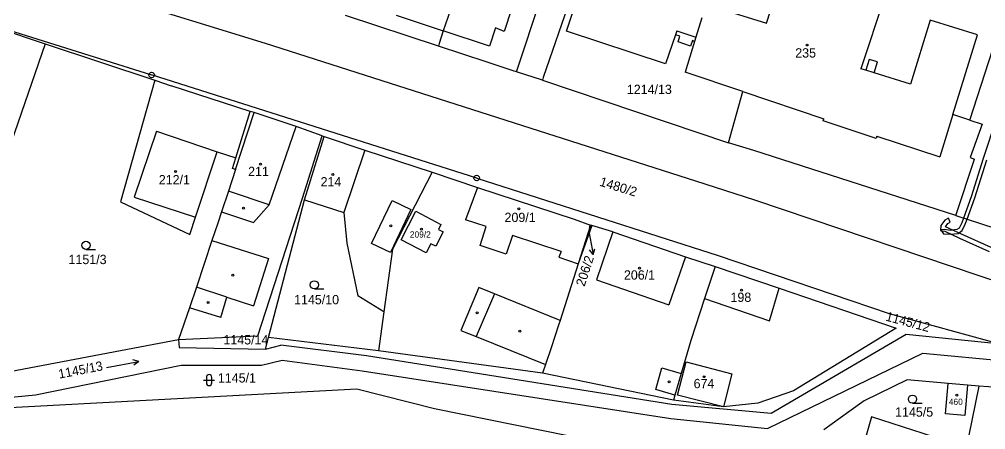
# Model space of a CAD drawing. Extents: x -820725 to -814908, y -1038210 to -1035296.
# Drawn here: x -818160.4 to -817983.8, y -1036908.8 to -1036833.8 of the extents above; entities that cross this region are included whole.
import ezdxf
from ezdxf.enums import TextEntityAlignment as Align

# ---------------------------------------------------------------- set-up
doc = ezdxf.new("R2010")
doc.units = 0
doc.header["$MEASUREMENT"] = 0
doc.linetypes.add('0_051C', pattern=[0])
for name, color, linetype in [('1029', 1, 'CONTINUOUS'), ('105', 1, 'CONTINUOUS'), ('18', 1, 'CONTINUOUS'), ('21800', 1, 'CONTINUOUS'), ('21900', 1, 'CONTINUOUS'), ('23700', 1, 'CONTINUOUS'), ('304', 1, 'CONTINUOUS'), ('316', 1, 'CONTINUOUS'), ('402', 1, 'CONTINUOUS'), ('404', 1, 'CONTINUOUS'), ('802', 1, 'CONTINUOUS')]:
    doc.layers.add(name, color=color, linetype=linetype)

# ---------------------------------------------------------------- blocks, each defined once
blk = doc.blocks.new('4_02$0')
at = {"layer": '404', "color": 255, "linetype": 'Continuous'}
blk.add_circle((-0.01, 0), 0.175, dxfattribs=at)
blk = doc.blocks.new('1029$1')
at = {"layer": '1029', "color": 6, "linetype": 'Continuous'}
for p, q in [((0, 3), (-0.5, 2)), ((0, 0), (0, 3)), ((0, 3), (0.5, 2))]:
    blk.add_line(p, q, dxfattribs=at)
blk = doc.blocks.new('3_16$4')
at = {"layer": '316', "color": 255, "linetype": 'Continuous'}
for p, q in [((-1, 1), (1, 1)), ((-0.5, 1.5), (-0.5, 0.5)), ((0.5, 0.5), (0.5, 1.5))]:
    blk.add_line(p, q, dxfattribs=at)
for centre, start, end in [((0, 1.5), 0, 180), ((0, 0.5), 180, 359.9879)]:
    blk.add_arc(centre, 0.5, start, end, dxfattribs=at)
blk = doc.blocks.new('3_04$3')
at = {"layer": '304', "color": 255, "linetype": 'Continuous'}
blk.add_line((0.01, 0), (1.76, 0), dxfattribs=at)
blk.add_circle((0.01, 0.75), 0.75, dxfattribs=at)
blk = doc.blocks.new('8_02$6')
at = {"layer": '802', "color": 255, "linetype": 'Continuous'}
for p, q in [((3.02, -0.01), (2.04, 0.49)), ((-2.98, -0.01), (3.02, -0.01)), ((3.02, -0.01), (2.04, -0.51))]:
    blk.add_line(p, q, dxfattribs=at)
blk = doc.blocks.new('1_05$13')
at = {"layer": '105', "color": 3, "linetype": 'Continuous'}
for radius in [0.5, 0.0303]:
    blk.add_circle((0, 0), radius, dxfattribs=at)

msp = doc.modelspace()

# ---------------------------------------------------------------- linework, layer by layer
at = {"layer": '1029', "color": 255, "linetype": 'Continuous'}
msp.add_line((-818056.33, -1036872.64), (-818056.1, -1036873.84), dxfattribs=at)
at = {"layer": '21800', "color": 255, "linetype": 'Continuous'}
for p, q in [((-818023.87, -1036834.51), (-818022.39, -1036829.76)), ((-818034.94, -1036831.07), (-818023.87, -1036834.51)), ((-818091.58, -1036833.04), (-818082.95, -1036835.89)), ((-818070.51, -1036831.93), (-818071.85, -1036836)), ((-818074.51, -1036838.66), (-818082.95, -1036835.89)), ((-818073.43, -1036835.36), (-818074.51, -1036838.66)), ((-818071.85, -1036836), (-818073.43, -1036835.36)), ((-818040.26, -1036835.91), (-818040.5, -1036836.62)), ((-818040.26, -1036835.91), (-818036.79, -1036837.07)), ((-818004.23, -1036843.57), (-818005.74, -1036843.1)), ((-818028.23, -1036846.99), (-818013.41, -1036851.96)), ((-818120.9, -1036861.25), (-818117.5, -1036850.81)), ((-818013.52, -1036852.31), (-818013.41, -1036851.96)), ((-818003.86, -1036855.57), (-818013.52, -1036852.31)), ((-817989.83, -1036851.21), (-817992.21, -1036858.89)), ((-818135.39, -1036854.21), (-818139.44, -1036866.32)), ((-818135.39, -1036854.21), (-818124.3, -1036857.99)), ((-818114.75, -1036867.71), (-818109.85, -1036853.38)), ((-818003.72, -1036855.14), (-818003.86, -1036855.57)), ((-818003.72, -1036855.14), (-817992.21, -1036858.89)), ((-818097.3, -1036857.67), (-818101.13, -1036869.1)), ((-818076.71, -1036864.51), (-818078.92, -1036870.42)), ((-818139.44, -1036866.32), (-818128.26, -1036869.97)), ((-818114.75, -1036867.71), (-818122.23, -1036865.21)), ((-818096.08, -1036874.78), (-818092.3, -1036866.89)), ((-818092.3, -1036866.89), (-818088.86, -1036868.54)), ((-818117.65, -1036870.91), (-818114.75, -1036867.71)), ((-818088.86, -1036868.54), (-818092.63, -1036876.38)), ((-818123.48, -1036868.95), (-818117.65, -1036870.91)), ((-818075.13, -1036871.67), (-818078.92, -1036870.42)), ((-818076.23, -1036875.13), (-818075.13, -1036871.67)), ((-818070.3, -1036873.27), (-818071.45, -1036876.74)), ((-818061.42, -1036876.21), (-818070.3, -1036873.27)), ((-818051.96, -1036872.65), (-818054.95, -1036881.42)), ((-818125.23, -1036874.2), (-818114.89, -1036877.49)), ((-818092.63, -1036876.38), (-818096.08, -1036874.78)), ((-818071.45, -1036876.74), (-818076.23, -1036875.13)), ((-818114.89, -1036877.49), (-818117.64, -1036886.13)), ((-818061.42, -1036876.21), (-818061.82, -1036877.25)), ((-818061.82, -1036877.25), (-818058.31, -1036878.46)), ((-818038.72, -1036877.17), (-818041.75, -1036885.99)), ((-818122.54, -1036884.57), (-818128.07, -1036882.73)), ((-818076.45, -1036882.8), (-818079.76, -1036890.65)), ((-818073.6, -1036883.96), (-818076.45, -1036882.8)), ((-818054.95, -1036881.42), (-818041.75, -1036885.99)), ((-818123.59, -1036888.27), (-818122.54, -1036884.57)), ((-818122.54, -1036884.57), (-818117.64, -1036886.13)), ((-818073.6, -1036883.96), (-818076.93, -1036891.78)), ((-818061.6, -1036888.84), (-818073.6, -1036883.96)), ((-818023.32, -1036888.87), (-818021.56, -1036882.95)), ((-818035.22, -1036884.82), (-818023.32, -1036888.87)), ((-818123.59, -1036888.27), (-818129.33, -1036886.53)), ((-818079.76, -1036890.65), (-818076.93, -1036891.78)), ((-818076.93, -1036891.78), (-818064.27, -1036896.86)), ((-818044.13, -1036901.45), (-818043, -1036897.49)), ((-818043, -1036897.49), (-818039.47, -1036898.51)), ((-818040.63, -1036902.51), (-818044.13, -1036901.45))]:
    msp.add_line(p, q, dxfattribs=at)
at = {"layer": '21900', "color": 3, "linetype": 'Continuous'}
for p, q in [((-818060.41, -1036835.94), (-818052.49, -1036812.11)), ((-818069.6, -1036843.36), (-818063.14, -1036824.07)), ((-817986.73, -1036852.19), (-817977.27, -1036822.86)), ((-818079.4, -1036825.55), (-818082.95, -1036835.89)), ((-818058.35, -1036825.89), (-818064.69, -1036844.42)), ((-818115.43, -1036838.19), (-818146.21, -1036828.71)), ((-818002.17, -1036829.37), (-818006.64, -1036842.82)), ((-818171.81, -1036832.77), (-818136.26, -1036843.95)), ((-818083.86, -1036838.69), (-818100.82, -1036833.11)), ((-818166.17, -1036834.77), (-818155.7, -1036838.26)), ((-818035.68, -1036833.49), (-818036.79, -1036837.07)), ((-817993.95, -1036833.91), (-817997.58, -1036845.63)), ((-817985.3, -1036836.59), (-817993.95, -1036833.91)), ((-818082.95, -1036835.89), (-818083.71, -1036838.23)), ((-818042.32, -1036841.89), (-818060.41, -1036835.94)), ((-818040.5, -1036836.62), (-818042.32, -1036841.89)), ((-818039.71, -1036836.88), (-818040.5, -1036836.62)), ((-818040.06, -1036837.87), (-818039.71, -1036836.88)), ((-817989.83, -1036851.21), (-817985.3, -1036836.59)), ((-818155.7, -1036838.26), (-818169.29, -1036877.55)), ((-818155.7, -1036838.26), (-818135.69, -1036844.92)), ((-818036.81, -1036863.35), (-818115.43, -1036838.19)), ((-818083.71, -1036838.23), (-818083.86, -1036838.69)), ((-818074.92, -1036841.64), (-818083.86, -1036838.69)), ((-818037.77, -1036838.66), (-818040.06, -1036837.87)), ((-818037.02, -1036837.81), (-818038.76, -1036843.46)), ((-818037.44, -1036837.67), (-818037.77, -1036838.66)), ((-818037.02, -1036837.81), (-818037.44, -1036837.67)), ((-818036.79, -1036837.07), (-818037.02, -1036837.81)), ((-818070.17, -1036843.18), (-818074.92, -1036841.64)), ((-818005.13, -1036841.12), (-818005.74, -1036843.1)), ((-818003.62, -1036841.58), (-818005.13, -1036841.12)), ((-818004.23, -1036843.57), (-818003.62, -1036841.58)), ((-818076.85, -1036862.79), (-818136.26, -1036843.95)), ((-818069.6, -1036843.36), (-818070.17, -1036843.18)), ((-818064.85, -1036844.9), (-818069.6, -1036843.36)), ((-818028.23, -1036846.99), (-818038.76, -1036843.46)), ((-818005.74, -1036843.1), (-818006.64, -1036842.82)), ((-817997.58, -1036845.63), (-818004.23, -1036843.57)), ((-818135.69, -1036844.92), (-818141.94, -1036867.16)), ((-818135.69, -1036844.92), (-818132.66, -1036845.91)), ((-818064.69, -1036844.42), (-818064.85, -1036844.9)), ((-818064.85, -1036844.9), (-818030.86, -1036856.36)), ((-818118.22, -1036850.64), (-818132.66, -1036845.91)), ((-818030.86, -1036856.36), (-818028.23, -1036846.99)), ((-818120.88, -1036859.1), (-818118.22, -1036850.64)), ((-818117.5, -1036850.81), (-818118.22, -1036850.64)), ((-818109.85, -1036853.38), (-818117.5, -1036850.81)), ((-817986.73, -1036852.19), (-817989.83, -1036851.21)), ((-817986.73, -1036852.19), (-817984.49, -1036852.94)), ((-818105.08, -1036855.05), (-818109.85, -1036853.38)), ((-817984.49, -1036852.94), (-817986.65, -1036859.06)), ((-818108.66, -1036866.48), (-818105.08, -1036855.05)), ((-818108.33, -1036866.8), (-818104.7, -1036855.18)), ((-818105.08, -1036855.05), (-818104.7, -1036855.18)), ((-818104.7, -1036855.18), (-818097.3, -1036857.67)), ((-818128.26, -1036869.97), (-818124.3, -1036857.99)), ((-818124.3, -1036857.99), (-818120.88, -1036859.1)), ((-818097.3, -1036857.67), (-818085, -1036861.71)), ((-818026.2, -1036857.76), (-818030.86, -1036856.36)), ((-817989.31, -1036869.66), (-818026.2, -1036857.76)), ((-818121.5, -1036861.05), (-818120.88, -1036859.1)), ((-817989.31, -1036869.66), (-817985.87, -1036859.34)), ((-817986.65, -1036859.06), (-817985.87, -1036859.34)), ((-818120.9, -1036861.25), (-818122.23, -1036865.21)), ((-818120.9, -1036861.25), (-818121.5, -1036861.05)), ((-818085, -1036861.71), (-818092.26, -1036875.78)), ((-818085, -1036861.71), (-818076.71, -1036864.51)), ((-818076.85, -1036862.79), (-818032.71, -1036876.97)), ((-818026.05, -1036866.83), (-818036.81, -1036863.35)), ((-818076.71, -1036864.51), (-818059.03, -1036870.32)), ((-818122.23, -1036865.21), (-818123.48, -1036868.95)), ((-818116.82, -1036891.64), (-818108.66, -1036866.48)), ((-818114.88, -1036891.92), (-818108.33, -1036866.8)), ((-818108.33, -1036866.8), (-818101.13, -1036869.1)), ((-817957.43, -1036890.01), (-818026.05, -1036866.83)), ((-818141.94, -1036867.16), (-818129.29, -1036873.1)), ((-818129.29, -1036873.1), (-818128.26, -1036869.97)), ((-818123.48, -1036868.95), (-818124.18, -1036871.03)), ((-818101.13, -1036869.1), (-818100.57, -1036874.71)), ((-818090.64, -1036874.07), (-818087.97, -1036868.85)), ((-818087.97, -1036868.85), (-818083.4, -1036871.29)), ((-818059.03, -1036870.32), (-818056.06, -1036871.38)), ((-817989.31, -1036869.66), (-817979.92, -1036872.69)), ((-818124.18, -1036871.03), (-818125.23, -1036874.2)), ((-818083.4, -1036871.29), (-818083.85, -1036872.18)), ((-818083.85, -1036872.18), (-818082.96, -1036872.64)), ((-818056.06, -1036871.38), (-818058.31, -1036878.46)), ((-818055.83, -1036871.45), (-818058.31, -1036878.46)), ((-818055.83, -1036871.45), (-818056.06, -1036871.38)), ((-818051.96, -1036872.65), (-818055.83, -1036871.45)), ((-818082.96, -1036872.64), (-818084.34, -1036875.27)), ((-818051.96, -1036872.65), (-818038.72, -1036877.17)), ((-818125.23, -1036874.2), (-818128.07, -1036882.73)), ((-818100.57, -1036874.71), (-818098.57, -1036884.32)), ((-818092.26, -1036875.78), (-818093.83, -1036887.23)), ((-818086.09, -1036876.45), (-818090.64, -1036874.07)), ((-818085.24, -1036874.81), (-818086.09, -1036876.45)), ((-818084.34, -1036875.27), (-818085.24, -1036874.81)), ((-818038.72, -1036877.17), (-818033.29, -1036878.95)), ((-818032.71, -1036876.97), (-818001.5, -1036887.58)), ((-818058.31, -1036878.46), (-818061.6, -1036888.84)), ((-818033.29, -1036878.95), (-818035.22, -1036884.82)), ((-818033.29, -1036878.95), (-818021.56, -1036882.95)), ((-818128.07, -1036882.73), (-818129.33, -1036886.53)), ((-818093.83, -1036887.23), (-818098.57, -1036884.32)), ((-818021.56, -1036882.95), (-818000.22, -1036890.25)), ((-818035.22, -1036884.82), (-818037.74, -1036892.51)), ((-818129.33, -1036886.53), (-818131.37, -1036892.34)), ((-818093.83, -1036887.23), (-818094.82, -1036894.4)), ((-818001.5, -1036887.58), (-817981.07, -1036893.16)), ((-818061.88, -1036889.69), (-818063.26, -1036893.82)), ((-818061.6, -1036888.84), (-818061.88, -1036889.69)), ((-818131.37, -1036892.34), (-818116.82, -1036891.64)), ((-817998.36, -1036891.38), (-818023.04, -1036905.83)), ((-818000.22, -1036890.25), (-818018.96, -1036901.68)), ((-817981.07, -1036893.16), (-817998.36, -1036891.38)), ((-818166.32, -1036898.92), (-818131.37, -1036892.34)), ((-818131.37, -1036892.34), (-818131.21, -1036893.8)), ((-818115.44, -1036894.08), (-818114.88, -1036891.92)), ((-818115.44, -1036894.08), (-818112.63, -1036893.32)), ((-818094.82, -1036894.4), (-818114.88, -1036891.92)), ((-818096.98, -1036895.32), (-818112.63, -1036893.32)), ((-818037.74, -1036892.51), (-818039.47, -1036898.51)), ((-818131.21, -1036893.8), (-818115.44, -1036894.08)), ((-818064.84, -1036898.45), (-818094.82, -1036894.4)), ((-818063.26, -1036893.82), (-818064.27, -1036896.86)), ((-818023.71, -1036908.55), (-817995.34, -1036894.8)), ((-817995.34, -1036894.8), (-817978.51, -1036896.39)), ((-818116.19, -1036896.99), (-818112.43, -1036896.06)), ((-818112.43, -1036896.06), (-818097.79, -1036898.03)), ((-818041.2, -1036904.17), (-818096.98, -1036895.32)), ((-818064.27, -1036896.86), (-818064.84, -1036898.45)), ((-818157.46, -1036902.44), (-818130.86, -1036896.98)), ((-818130.86, -1036896.98), (-818116.19, -1036896.99)), ((-818097.79, -1036898.03), (-818041.4, -1036906.78)), ((-818040.89, -1036903.43), (-818064.84, -1036898.45)), ((-818039.47, -1036898.51), (-818040.63, -1036902.51)), ((-817998.16, -1036899.71), (-818006.02, -1036903.53)), ((-817990.68, -1036900.36), (-817998.16, -1036899.71)), ((-817991.17, -1036905.92), (-817990.68, -1036900.36)), ((-817987.14, -1036900.67), (-817990.68, -1036900.36)), ((-818165.42, -1036904.94), (-818098.74, -1036901.33)), ((-818098.74, -1036901.33), (-818084.56, -1036904.95)), ((-818018.96, -1036901.68), (-818025.47, -1036903.94)), ((-817987.14, -1036900.67), (-817987.63, -1036906.23)), ((-817985.1, -1036900.85), (-817987.52, -1036912.78)), ((-817985.1, -1036900.85), (-817987.14, -1036900.67)), ((-817973.72, -1036901.59), (-817985.1, -1036900.85)), ((-818187.14, -1036905.31), (-818157.46, -1036902.44)), ((-818040.63, -1036902.51), (-818040.89, -1036903.43)), ((-818031.77, -1036904.62), (-818040.89, -1036903.43)), ((-818025.47, -1036903.94), (-818031.77, -1036904.62)), ((-818006.02, -1036903.53), (-818008.85, -1036905.56)), ((-818084.56, -1036904.95), (-818041.38, -1036913.64)), ((-818023.04, -1036905.83), (-818041.2, -1036904.17)), ((-818008.85, -1036905.56), (-818013.4, -1036908.84)), ((-818041.4, -1036906.78), (-818023.71, -1036908.55)), ((-818004.68, -1036906.44), (-818007.07, -1036914.77)), ((-817993.37, -1036910.12), (-818004.68, -1036906.44)), ((-817987.63, -1036906.23), (-817991.17, -1036905.92))]:
    msp.add_line(p, q, dxfattribs=at)
for points in [[(-818031.77, -1036904.62), (-818040.15, -1036902.48), (-818038.58, -1036896.42)], [(-818038.58, -1036896.42), (-818030.23, -1036898.61), (-818031.77, -1036904.62)]]:
    msp.add_lwpolyline(points, dxfattribs=at)
at = {"layer": '23700', "color": 255, "linetype": '0_051C'}
for points in [[(-817981.94, -1036852.05), (-817984.27, -1036859.24), (-817986.46, -1036866.21), (-817987.89, -1036870.12), (-817988.2, -1036870.96), (-817988.67, -1036871.93), (-817989.12, -1036872.23), (-817990.33, -1036872.38), (-817991.28, -1036872.21), (-817992.06, -1036872.25), (-817991.52, -1036873), (-817990.31, -1036873.08), (-817988.86, -1036872.91), (-817988.13, -1036872.41), (-817987.56, -1036871.24), (-817987.23, -1036870.33), (-817985.8, -1036866.43), (-817983.61, -1036859.46)], [(-817982.86, -1036875.5), (-817988.26, -1036873.06), (-817991.2, -1036871.69), (-817990.77, -1036871.09), (-817990.3, -1036870.86), (-817990.65, -1036870.14), (-817991.31, -1036870.47), (-817992.04, -1036871.47), (-817992.12, -1036872.38), (-817991.32, -1036872.52), (-817988.6, -1036873.78), (-817983.2, -1036876.22)]]:
    msp.add_lwpolyline(points, dxfattribs=at)

# ---------------------------------------------------------------- block references
at = {"layer": '1029', "color": 0, "linetype": 'ByBlock', "rotation": 190}
msp.add_blockref('1029$1', (-818056.1, -1036873.84), dxfattribs=at)
at = {"layer": '105', "color": 0, "linetype": 'ByBlock'}
for p in [(-818136.26, -1036843.95), (-818076.85, -1036862.79)]:
    msp.add_blockref('1_05$13', p, dxfattribs=at)
at = {"layer": '304', "color": 0, "linetype": 'ByBlock'}
for p in [(-818148.27, -1036875.84), (-818106.53, -1036883.07), (-817997.22, -1036903.97)]:
    msp.add_blockref('3_04$3', p, dxfattribs=at)
at = {"layer": '316', "color": 0, "linetype": 'ByBlock'}
msp.add_blockref('3_16$4', (-818125.75, -1036900.73), dxfattribs=at)
at = {"layer": '402', "color": 0, "linetype": 'ByBlock'}
for p in [(-818119.47, -1036868.29), (-818092.52, -1036871.54), (-818121.39, -1036880.57), (-818125.94, -1036885.56), (-818076.75, -1036887.45), (-818068.97, -1036890.78), (-818041.69, -1036900.07)]:
    msp.add_blockref('4_02$0', p, dxfattribs=at)
at = {"layer": '404', "color": 0, "linetype": 'ByBlock'}
for p in [(-818016.46, -1036838.48), (-818131.86, -1036861.58), (-818116.33, -1036860.24), (-818103.15, -1036862.16), (-818069.14, -1036868.43), (-818086.91, -1036872.14), (-818056.03, -1036871.7), (-818047.1, -1036879.26), (-818028.44, -1036883.3), (-818035.28, -1036899.11), (-817989.08, -1036902.47)]:
    msp.add_blockref('4_02$0', p, dxfattribs=at)
at = {"layer": '802', "color": 0, "linetype": 'ByBlock', "rotation": 11}
msp.add_blockref('8_02$6', (-818141.58, -1036896.87), dxfattribs=at)

# ---------------------------------------------------------------- texts
at = {"layer": '18', "color": 255, "linetype": 'Continuous'}
for s, height, p in [('235', 1.7, (-818016.74, -1036841.28)), ('1214/13', 1.7, (-818045.3, -1036847.95)), ('211', 1.7, (-818116.73, -1036862.95)), ('212/1', 1.7, (-818132.1, -1036864.46)), ('214', 1.7, (-818103.49, -1036864.84)), ('209/1', 1.7, (-818068.92, -1036871.35)), ('209/2', 1.14, (-818087.15, -1036874.02)), ('1151/3', 1.7, (-818147.97, -1036879.04)), ('206/1', 1.7, (-818047.1, -1036881.87)), ('1145/10', 1.7, (-818106.11, -1036886.38)), ('198', 1.7, (-818028.57, -1036885.95)), ('1145/14', 1.7, (-818119.03, -1036893.72)), ('1145/1', 1.7, (-818120.67, -1036900.69)), ('674', 1.7, (-818035.31, -1036901.72)), ('460', 1.14, (-817989.29, -1036904.6)), ('1145/5', 1.7, (-817996.91, -1036906.93))]:
    msp.add_text(s, height=height, dxfattribs=at).set_placement(p, align=Align.BOTTOM_CENTER)
for s, rotation, p in [('1480/2', 343, (-818051.35, -1036865.68)), ('206/2', 72, (-818055.79, -1036880.19)), ('1145/12', 345, (-817998.4, -1036890.39)), ('1145/13', 11, (-818149, -1036899.19))]:
    msp.add_text(s, height=1.7, rotation=rotation, dxfattribs=at).set_placement(p, align=Align.BOTTOM_CENTER)

doc.saveas('drawing.dxf')
